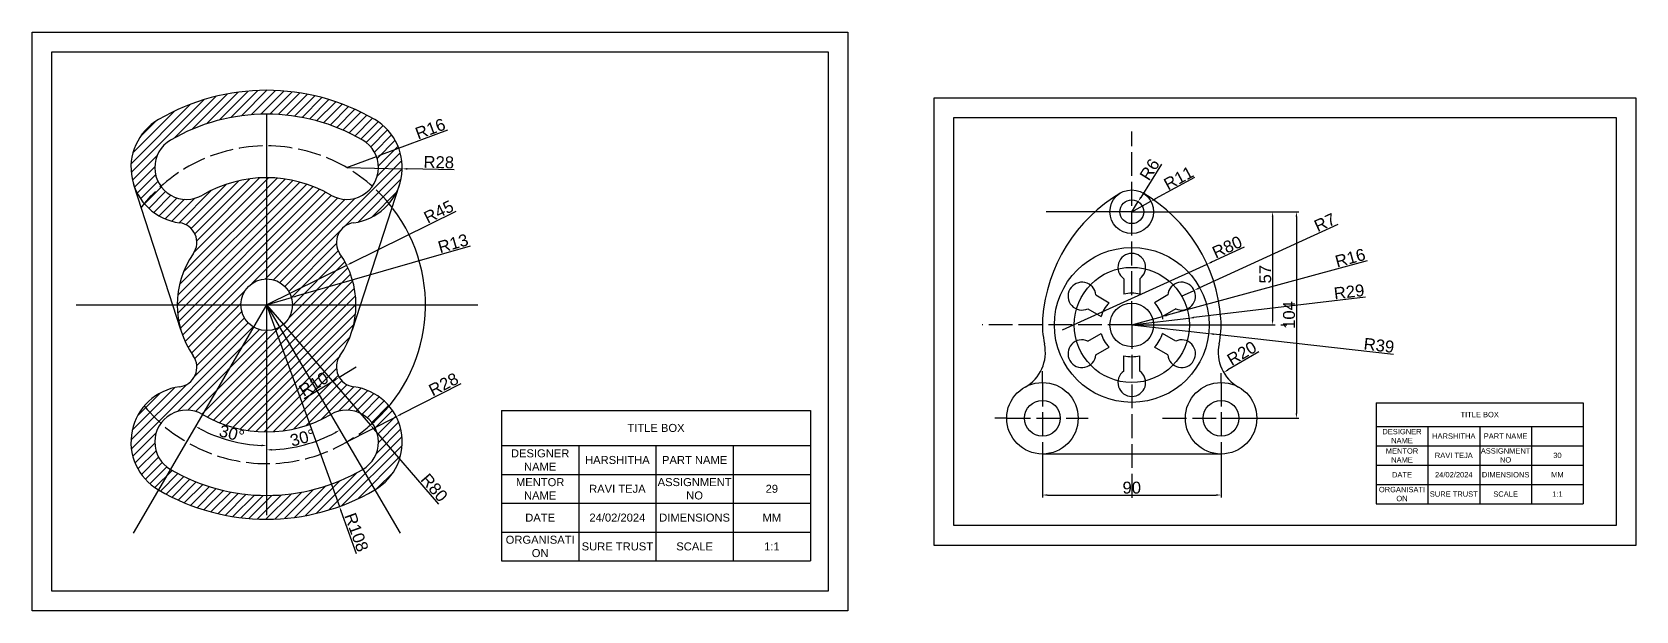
# Model space of a CAD drawing. Header units: millimetres. Extents: x 4157 to 7443, y 1403 to 1817.
# Drawn here: x 6635 to 7443, y 1469 to 1760 of the extents above; entities that cross this region are included whole.
import ezdxf

# ---------------------------------------------------------------- set-up
doc = ezdxf.new("R2010")
doc.units = ezdxf.units.MM
doc.linetypes.add('ACAD_ISO02W100', pattern=[15, 12, -3])
doc.styles.get("Standard").update_dxf_attribs({"font": 'arial.ttf'})
doc.dimstyles.new('ISO-25', dxfattribs={"dimtxt": 6, "dimasz": 2.5, "dimexe": 1.25, "dimexo": 0.625, "dimtad": 1, "dimtxsty": 'Standard', "dimcen": 2.5, "dimadec": 0, "dimazin": 0, "dimtfac": 1, "dimtmove": 0, "dimatfit": 3, "dimfxl": 1, "dimarcsym": 0})

# ---------------------------------------------------------------- blocks, each defined once
blk = doc.blocks.new('*D49')
at = {"color": 0, "lineweight": -2, "transparency": 16777216}
for p, q in [((6844.5, 1710.87), (6811.16, 1698.53)), ((6793.81, 1692.11), (6808.81, 1697.66))]:
    blk.add_line(p, q, dxfattribs=at)
at = {"color": 0, "transparency": 16777216}
blk.add_solid([(6811.01, 1698.92), (6811.3, 1698.14), (6808.81, 1697.66)], dxfattribs=at)
at = {"layer": 'Defpoints', "color": 0, "transparency": 16777216}
for p in [(6808.81, 1697.66), (6793.81, 1692.11)]:
    blk.add_point(p, dxfattribs=at)
at = {"color": 0, "transparency": 16777216, "insert": (6835.92, 1711.63), "char_height": 6, "attachment_point": 5, "rotation": 20.31513}
blk.add_mtext('R16', dxfattribs=at)
blk = doc.blocks.new('*D50')
at = {"color": 0, "lineweight": -2, "transparency": 16777216}
for p, q in [((6793.81, 1692.11), (6821.8, 1691.51)), ((6847.91, 1690.95), (6824.3, 1691.45))]:
    blk.add_line(p, q, dxfattribs=at)
at = {"color": 0, "transparency": 16777216}
blk.add_solid([(6824.31, 1691.87), (6824.29, 1691.04), (6821.8, 1691.51)], dxfattribs=at)
at = {"layer": 'Defpoints', "color": 0, "transparency": 16777216}
for p in [(6793.81, 1692.11), (6821.8, 1691.51)]:
    blk.add_point(p, dxfattribs=at)
at = {"color": 0, "transparency": 16777216, "insert": (6840.19, 1694.8), "char_height": 6, "attachment_point": 5, "rotation": 358.77568}
blk.add_mtext('R28', dxfattribs=at)
blk = doc.blocks.new('*D51')
at = {"color": 0, "lineweight": -2, "transparency": 16777216}
for p, q in [((6855.92, 1652.51), (6768.37, 1627.31)), ((6753.47, 1623.02), (6765.97, 1626.61))]:
    blk.add_line(p, q, dxfattribs=at)
at = {"color": 0, "transparency": 16777216}
blk.add_solid([(6768.25, 1627.71), (6768.48, 1626.91), (6765.97, 1626.61)], dxfattribs=at)
at = {"layer": 'Defpoints', "color": 0, "transparency": 16777216}
for p in [(6765.97, 1626.61), (6753.47, 1623.02)]:
    blk.add_point(p, dxfattribs=at)
at = {"color": 0, "transparency": 16777216, "insert": (6847.41, 1653.9), "char_height": 6, "attachment_point": 5, "rotation": 16.06112}
blk.add_mtext('R13', dxfattribs=at)
blk = doc.blocks.new('*D52')
at = {"color": 0, "lineweight": -2, "transparency": 16777216}
for p, q in [((6848.78, 1670.04), (6796.07, 1644.03)), ((6753.47, 1623.02), (6793.83, 1642.93))]:
    blk.add_line(p, q, dxfattribs=at)
at = {"color": 0, "transparency": 16777216}
blk.add_solid([(6795.89, 1644.41), (6796.26, 1643.66), (6793.83, 1642.93)], dxfattribs=at)
at = {"layer": 'Defpoints', "color": 0, "transparency": 16777216}
for p in [(6793.83, 1642.93), (6753.47, 1623.02)]:
    blk.add_point(p, dxfattribs=at)
at = {"color": 0, "transparency": 16777216, "insert": (6840.15, 1669.87), "char_height": 6, "attachment_point": 5, "rotation": 26.25783}
blk.add_mtext('R45', dxfattribs=at)
blk = doc.blocks.new('*D53')
at = {"color": 0, "lineweight": -2, "transparency": 16777216}
for p, q in [((6851.22, 1583.19), (6820.98, 1567.78)), ((6793.81, 1553.93), (6818.75, 1566.64))]:
    blk.add_line(p, q, dxfattribs=at)
at = {"color": 0, "transparency": 16777216}
blk.add_solid([(6820.79, 1568.15), (6821.17, 1567.41), (6818.75, 1566.64)], dxfattribs=at)
at = {"layer": 'Defpoints', "color": 0, "transparency": 16777216}
for p in [(6818.75, 1566.64), (6793.81, 1553.93)]:
    blk.add_point(p, dxfattribs=at)
at = {"color": 0, "transparency": 16777216, "insert": (6842.6, 1582.94), "char_height": 6, "attachment_point": 5, "rotation": 27.00762}
blk.add_mtext('R28', dxfattribs=at)
blk = doc.blocks.new('*D54')
at = {"color": 0, "lineweight": -2, "transparency": 16777216}
for p, q in [((6798.63, 1591.62), (6790.06, 1586.47)), ((6772.43, 1575.88), (6787.92, 1585.18))]:
    blk.add_line(p, q, dxfattribs=at)
at = {"color": 0, "transparency": 16777216}
blk.add_solid([(6787.7, 1585.54), (6788.13, 1584.82), (6790.06, 1586.47)], dxfattribs=at)
at = {"layer": 'Defpoints', "color": 0, "transparency": 16777216}
for p in [(6798.63, 1591.62), (6790.06, 1586.47)]:
    blk.add_point(p, dxfattribs=at)
at = {"color": 0, "transparency": 16777216, "insert": (6777.2, 1583.05), "char_height": 6, "attachment_point": 5, "rotation": 31.00529}
blk.add_mtext('R10', dxfattribs=at)
blk = doc.blocks.new('*D55')
at = {"color": 0, "lineweight": -2, "transparency": 16777216}
for p, q in [((6753.47, 1623.02), (6805.77, 1562.47)), ((6840.2, 1522.6), (6807.4, 1560.58))]:
    blk.add_line(p, q, dxfattribs=at)
blk.add_arc((6753.47, 1623.02), 80, 309.92169, 37.31952, dxfattribs=at)
at = {"color": 0, "transparency": 16777216}
blk.add_solid([(6807.72, 1560.85), (6807.08, 1560.31), (6805.77, 1562.47)], dxfattribs=at)
at = {"layer": 'Defpoints', "color": 0, "transparency": 16777216}
for p in [(6753.47, 1623.02), (6805.77, 1562.47)]:
    blk.add_point(p, dxfattribs=at)
at = {"color": 0, "transparency": 16777216, "insert": (6837.91, 1530.9), "char_height": 6, "attachment_point": 5, "rotation": 310.81693}
blk.add_mtext('R80', dxfattribs=at)
blk = doc.blocks.new('*D56')
at = {"color": 0, "lineweight": -2, "transparency": 16777216}
for p, q in [((6753.47, 1623.02), (6790.15, 1521.43)), ((6798.72, 1497.67), (6791, 1519.08))]:
    blk.add_line(p, q, dxfattribs=at)
at = {"color": 0, "transparency": 16777216}
blk.add_solid([(6791.39, 1519.22), (6790.6, 1518.94), (6790.15, 1521.43)], dxfattribs=at)
at = {"layer": 'Defpoints', "color": 0, "transparency": 16777216}
for p in [(6753.47, 1623.02), (6790.15, 1521.43)]:
    blk.add_point(p, dxfattribs=at)
at = {"color": 0, "transparency": 16777216, "insert": (6798.75, 1508.46), "char_height": 6, "attachment_point": 5, "rotation": 289.85028}
blk.add_mtext('R108', dxfattribs=at)
blk = doc.blocks.new('*D57')
at = {"color": 0, "lineweight": -2, "transparency": 16777216}
blk.add_arc((6753.47, 1623.02), 70.87, 241.74555, 267.97885, dxfattribs=at)
at = {"color": 0, "transparency": 16777216}
for points in [[(6719.72, 1560.22), (6720.13, 1560.95), (6717.74, 1561.81)], [(6750.98, 1552.6), (6750.97, 1551.77), (6753.47, 1552.14)]]:
    blk.add_solid(points, dxfattribs=at)
at = {"layer": 'Defpoints', "color": 0, "transparency": 16777216}
for p in [(6753.47, 1719.13), (6753.47, 1623.02), (6729.02, 1556.5), (6753.47, 1517.03), (6686.29, 1507.93)]:
    blk.add_point(p, dxfattribs=at)
at = {"color": 0, "transparency": 16777216, "insert": (6735.93, 1558.17), "char_height": 6, "attachment_point": 5, "rotation": 344.8622}
blk.add_mtext('30°', dxfattribs=at)
blk = doc.blocks.new('*D58')
at = {"color": 0, "lineweight": -2, "transparency": 16777216}
blk.add_arc((6753.47, 1623.02), 73.05, 271.96082, 298.31479, dxfattribs=at)
at = {"color": 0, "transparency": 16777216}
for points in [[(6787.92, 1559.07), (6788.33, 1558.34), (6790.31, 1559.93)], [(6755.98, 1549.59), (6755.97, 1550.42), (6753.47, 1549.96)]]:
    blk.add_solid(points, dxfattribs=at)
at = {"layer": 'Defpoints', "color": 0, "transparency": 16777216}
for p in [(6753.47, 1719.13), (6753.47, 1623.02), (6766.28, 1551.09), (6753.47, 1517.03), (6820.66, 1507.93)]:
    blk.add_point(p, dxfattribs=at)
at = {"color": 0, "transparency": 16777216, "insert": (6771.59, 1556.06), "char_height": 6, "attachment_point": 5, "rotation": 15.1378}
blk.add_mtext('30°', dxfattribs=at)
blk = doc.blocks.new('*U59')
for p, q in [((-4, -2.49), (-4, -10.25)), ((4, -2.49), (4, -10.25))]:
    blk.add_line(p, q)
for centre, radius, start, end in [((0, 3.25), 7, 304.8499, 235.1501), ((0, -25.75), 16, 75.52249, 104.47751)]:
    blk.add_arc(centre, radius, start, end)
blk = doc.blocks.new('*U60')
at = {"color": 0, "linetype": 'ByBlock', "lineweight": -2, "transparency": 16777216}
blk.add_blockref('*U59', (6971.64, 1648.28), dxfattribs=at)
for p, rotation in [((6949.34, 1635.4), 59.99999999999999), ((6993.94, 1635.4), 300.0000000000001), ((6949.34, 1609.66), 120), ((6993.94, 1609.66), 240), ((6971.64, 1596.78), 180)]:
    blk.add_blockref('*U59', p, dxfattribs=dict(at, rotation=rotation))
blk = doc.blocks.new('*D61')
at = {"color": 0, "lineweight": -2, "transparency": 16777216}
for p, q in [((7144.24, 1547.25), (7144.24, 1525.96)), ((7234.24, 1547.25), (7234.24, 1525.96)), ((7146.74, 1527.21), (7231.74, 1527.21))]:
    blk.add_line(p, q, dxfattribs=at)
at = {"color": 0, "transparency": 16777216}
for points in [[(7146.74, 1527.63), (7146.74, 1526.79), (7144.24, 1527.21)], [(7231.74, 1527.63), (7231.74, 1526.79), (7234.24, 1527.21)]]:
    blk.add_solid(points, dxfattribs=at)
at = {"layer": 'Defpoints', "color": 0, "transparency": 16777216}
for p in [(7144.24, 1547.87), (7234.24, 1547.87), (7234.24, 1527.21)]:
    blk.add_point(p, dxfattribs=at)
at = {"color": 0, "transparency": 16777216, "insert": (7189.24, 1530.9), "char_height": 6, "attachment_point": 5}
blk.add_mtext('90', dxfattribs=at)
blk = doc.blocks.new('*D62')
at = {"color": 0, "lineweight": -2, "transparency": 16777216}
for p, q in [((7189.86, 1669.87), (7261.41, 1669.87)), ((7260.16, 1667.37), (7260.16, 1615.37)), ((7189.86, 1612.87), (7261.41, 1612.87))]:
    blk.add_line(p, q, dxfattribs=at)
at = {"color": 0, "transparency": 16777216}
for points in [[(7259.75, 1667.37), (7260.58, 1667.37), (7260.16, 1669.87)], [(7259.75, 1615.37), (7260.58, 1615.37), (7260.16, 1612.87)]]:
    blk.add_solid(points, dxfattribs=at)
at = {"layer": 'Defpoints', "color": 0, "transparency": 16777216}
for p in [(7189.24, 1669.87), (7189.24, 1612.87), (7260.16, 1612.87)]:
    blk.add_point(p, dxfattribs=at)
at = {"color": 0, "transparency": 16777216, "insert": (7256.49, 1638.4), "char_height": 6, "attachment_point": 5, "rotation": 90}
blk.add_mtext('57', dxfattribs=at)
blk = doc.blocks.new('*D63')
at = {"color": 0, "lineweight": -2, "transparency": 16777216}
for p, q in [((7189.86, 1669.87), (7273.42, 1669.87)), ((7272.17, 1667.37), (7272.17, 1568.37)), ((7234.25, 1565.87), (7273.42, 1565.87))]:
    blk.add_line(p, q, dxfattribs=at)
at = {"color": 0, "transparency": 16777216}
for points in [[(7271.75, 1667.37), (7272.59, 1667.37), (7272.17, 1669.87)], [(7271.75, 1568.37), (7272.59, 1568.37), (7272.17, 1565.87)]]:
    blk.add_solid(points, dxfattribs=at)
at = {"layer": 'Defpoints', "color": 0, "transparency": 16777216}
for p in [(7189.24, 1669.87), (7233.63, 1565.87), (7272.17, 1565.87)]:
    blk.add_point(p, dxfattribs=at)
at = {"color": 0, "transparency": 16777216, "insert": (7268.48, 1617.87), "char_height": 6, "attachment_point": 5, "rotation": 90}
blk.add_mtext('104', dxfattribs=at)
blk = doc.blocks.new('*D64')
at = {"color": 0, "lineweight": -2, "transparency": 16777216}
for p, q in [((7204.25, 1693.82), (7193.75, 1677.07)), ((7189.24, 1669.87), (7192.43, 1674.96))]:
    blk.add_line(p, q, dxfattribs=at)
at = {"color": 0, "transparency": 16777216}
blk.add_solid([(7193.4, 1677.3), (7194.11, 1676.85), (7192.43, 1674.96)], dxfattribs=at)
at = {"layer": 'Defpoints', "color": 0, "transparency": 16777216}
for p in [(7192.43, 1674.96), (7189.24, 1669.87)]:
    blk.add_point(p, dxfattribs=at)
at = {"color": 0, "transparency": 16777216, "insert": (7198.23, 1691.15), "char_height": 6, "attachment_point": 5, "rotation": 57.92159}
blk.add_mtext('R6', dxfattribs=at)
blk = doc.blocks.new('*D65')
at = {"color": 0, "lineweight": -2, "transparency": 16777216}
for p, q in [((7220.88, 1687.09), (7201.1, 1676.33)), ((7189.24, 1669.87), (7198.9, 1675.13))]:
    blk.add_line(p, q, dxfattribs=at)
at = {"color": 0, "transparency": 16777216}
blk.add_solid([(7200.9, 1676.69), (7201.3, 1675.96), (7198.9, 1675.13)], dxfattribs=at)
at = {"layer": 'Defpoints', "color": 0, "transparency": 16777216}
for p in [(7198.9, 1675.13), (7189.24, 1669.87)]:
    blk.add_point(p, dxfattribs=at)
at = {"color": 0, "transparency": 16777216, "insert": (7212.8, 1686.84), "char_height": 6, "attachment_point": 5, "rotation": 28.56139}
blk.add_mtext('R11', dxfattribs=at)
blk = doc.blocks.new('*D66')
at = {"color": 0, "lineweight": -2, "transparency": 16777216}
for p, q in [((7307.78, 1645.11), (7207.09, 1617.73)), ((7189.24, 1612.87), (7204.68, 1617.07))]:
    blk.add_line(p, q, dxfattribs=at)
blk.add_arc((7189.24, 1612.87), 16, 10.7366, 15.52249, dxfattribs=at)
at = {"color": 0, "transparency": 16777216}
blk.add_solid([(7206.98, 1618.13), (7207.2, 1617.32), (7204.68, 1617.07)], dxfattribs=at)
at = {"layer": 'Defpoints', "color": 0, "transparency": 16777216}
for p in [(7204.68, 1617.07), (7189.24, 1612.87)]:
    blk.add_point(p, dxfattribs=at)
at = {"color": 0, "transparency": 16777216, "insert": (7299.29, 1646.62), "char_height": 6, "attachment_point": 5, "rotation": 15.21283}
blk.add_mtext('R16', dxfattribs=at)
blk = doc.blocks.new('*D67')
at = {"color": 0, "lineweight": -2, "transparency": 16777216}
for p, q in [((7292.97, 1663.49), (7222.99, 1631.34)), ((7214.35, 1627.37), (7220.71, 1630.29))]:
    blk.add_line(p, q, dxfattribs=at)
at = {"color": 0, "transparency": 16777216}
blk.add_solid([(7222.81, 1631.72), (7223.16, 1630.96), (7220.71, 1630.29)], dxfattribs=at)
at = {"layer": 'Defpoints', "color": 0, "transparency": 16777216}
for p in [(7214.35, 1627.37), (7220.71, 1630.29)]:
    blk.add_point(p, dxfattribs=at)
at = {"color": 0, "transparency": 16777216, "insert": (7286.49, 1664.51), "char_height": 6, "attachment_point": 5, "rotation": 24.67609}
blk.add_mtext('R7', dxfattribs=at)
blk = doc.blocks.new('*D68')
at = {"color": 0, "lineweight": -2, "transparency": 16777216}
for p, q in [((7306.89, 1626.8), (7220.52, 1616.57)), ((7189.24, 1612.87), (7218.04, 1616.28))]:
    blk.add_line(p, q, dxfattribs=at)
at = {"color": 0, "transparency": 16777216}
blk.add_solid([(7220.47, 1616.99), (7220.57, 1616.16), (7218.04, 1616.28)], dxfattribs=at)
at = {"layer": 'Defpoints', "color": 0, "transparency": 16777216}
for p in [(7218.04, 1616.28), (7189.24, 1612.87)]:
    blk.add_point(p, dxfattribs=at)
at = {"color": 0, "transparency": 16777216, "insert": (7298.71, 1629.54), "char_height": 6, "attachment_point": 5, "rotation": 6.74911}
blk.add_mtext('R29', dxfattribs=at)
blk = doc.blocks.new('*D69')
at = {"color": 0, "lineweight": -2, "transparency": 16777216}
for p, q in [((7189.24, 1612.87), (7227.99, 1608.51)), ((7321.1, 1598.02), (7230.48, 1608.23))]:
    blk.add_line(p, q, dxfattribs=at)
at = {"color": 0, "transparency": 16777216}
blk.add_solid([(7230.52, 1608.64), (7230.43, 1607.81), (7227.99, 1608.51)], dxfattribs=at)
at = {"layer": 'Defpoints', "color": 0, "transparency": 16777216}
for p in [(7189.24, 1612.87), (7227.99, 1608.51)]:
    blk.add_point(p, dxfattribs=at)
at = {"color": 0, "transparency": 16777216, "insert": (7313.76, 1602.56), "char_height": 6, "attachment_point": 5, "rotation": 353.57288}
blk.add_mtext('R39', dxfattribs=at)
blk = doc.blocks.new('*D70')
at = {"color": 0, "lineweight": -2, "transparency": 16777216}
for p, q in [((7245.89, 1651.95), (7229.44, 1644.48)), ((7154.33, 1610.35), (7227.16, 1643.45))]:
    blk.add_line(p, q, dxfattribs=at)
at = {"color": 0, "transparency": 16777216}
blk.add_solid([(7229.27, 1644.86), (7229.61, 1644.1), (7227.16, 1643.45)], dxfattribs=at)
at = {"layer": 'Defpoints', "color": 0, "transparency": 16777216}
for p in [(7227.16, 1643.45), (7154.33, 1610.35)]:
    blk.add_point(p, dxfattribs=at)
at = {"color": 0, "transparency": 16777216, "insert": (7237.28, 1652.09), "char_height": 6, "attachment_point": 5, "rotation": 24.43437}
blk.add_mtext('R80', dxfattribs=at)
blk = doc.blocks.new('*D71')
at = {"color": 0, "lineweight": -2, "transparency": 16777216}
blk.add_line((7253.24, 1599.34), (7237.67, 1590.18), dxfattribs=at)
at = {"color": 0, "transparency": 16777216}
blk.add_solid([(7237.46, 1590.54), (7237.89, 1589.82), (7235.52, 1588.91)], dxfattribs=at)
at = {"layer": 'Defpoints', "color": 0, "transparency": 16777216}
for p in [(7252.75, 1599.06), (7235.52, 1588.91)]:
    blk.add_point(p, dxfattribs=at)
at = {"color": 0, "transparency": 16777216, "insert": (7244.66, 1598.57), "char_height": 6, "attachment_point": 5, "rotation": 30.49103}
blk.add_mtext('R20', dxfattribs=at)
blk = doc.blocks.new('*T84')
at = {"color": 0, "linetype": 'ByBlock', "lineweight": -2, "transparency": 16777216}
for p, q in [((0, 0), (155.6, 0)), ((0, 0), (0, -75.79)), ((155.6, 0), (155.6, -75.79)), ((0, -17.74), (155.6, -17.74)), ((38.9, -17.74), (38.9, -75.79)), ((77.8, -17.74), (77.8, -75.79)), ((116.7, -17.74), (116.7, -75.79)), ((0, -32.25), (155.6, -32.25)), ((0, -46.77), (155.6, -46.77)), ((0, -61.28), (155.6, -61.28)), ((0, -75.79), (155.6, -75.79))]:
    blk.add_line(p, q, dxfattribs=at)
blk = doc.blocks.new('*T85')
at = {"color": 0, "linetype": 'ByBlock', "lineweight": -2, "transparency": 16777216}
for p, q in [((0, 0), (104.38, 0)), ((0, 0), (0, -50.84)), ((104.38, 0), (104.38, -50.84)), ((0, -11.9), (104.38, -11.9)), ((26.09, -11.9), (26.09, -50.84)), ((52.19, -11.9), (52.19, -50.84)), ((78.28, -11.9), (78.28, -50.84)), ((0, -21.64), (104.38, -21.64)), ((0, -31.37), (104.38, -31.37)), ((0, -41.11), (104.38, -41.11)), ((0, -50.84), (104.38, -50.84))]:
    blk.add_line(p, q, dxfattribs=at)

msp = doc.modelspace()

# ---------------------------------------------------------------- hatches: boundary and pattern name
h = msp.add_hatch()
h.set_pattern_fill('ANSI31', color=256)
h.set_pattern_definition([(45, (143.4097, 6.096), (-2.245064, 2.245064), [])])
h.paths.add_polyline_path([(6801.874, 1705.924, -0.4438657), (6806.749, 1682.698, -0.0378873), (6815.145, 1673.976, 0.4667256), (6807.924, 1716.287, 0.2705287), (6699.025, 1716.287, 0.4667256), (6691.804, 1673.976, -0.0378873), (6700.2, 1682.698, -0.4438657), (6705.075, 1705.924, -0.2705287)])
h.paths.add_polyline_path([(6753.474, 1687.017, 0.1328761), (6721.208, 1678.288, -0.3851704), (6700.2, 1682.698, 0.0378873), (6691.804, 1673.976, 0.1869208), (6709.586, 1664.333, -0.5629754), (6716.527, 1648.705, 0.1530623), (6708.474, 1623.017), (6740.474, 1623.017, -0.4142136), (6753.474, 1636.017)])
h.paths.add_polyline_path([(6797.363, 1664.333, 0.1869208), (6815.145, 1673.976, 0.0378873), (6806.749, 1682.698, -0.3851704), (6785.741, 1678.288, 0.1328761), (6753.474, 1687.017), (6753.474, 1636.017, -0.4142136), (6766.474, 1623.017), (6798.474, 1623.017, 0.1530623), (6790.422, 1648.705, -0.5629754)])
h.paths.add_polyline_path([(6798.474, 1623.017), (6766.474, 1623.017, -0.2666607), (6760.028, 1611.79), (6785.741, 1567.746, -0.3851705), (6806.749, 1563.336, 0.0378873), (6815.145, 1572.059, 0.1869208), (6797.363, 1581.702, -0.5629754), (6790.422, 1597.329, 0.1530623)])
h.paths.add_polyline_path([(6746.92, 1611.79, -0.2666607), (6740.474, 1623.017), (6708.474, 1623.017, 0.1530623), (6716.527, 1597.329, -0.5629754), (6709.586, 1581.702, 0.1869208), (6691.804, 1572.059, 0.0378873), (6700.2, 1563.336, -0.3851705), (6721.208, 1567.746)])
h.paths.add_polyline_path([(6705.075, 1540.111), (6699.025, 1529.747, 0.2705287), (6807.924, 1529.747), (6801.874, 1540.111, -0.2705287)])
h.paths.add_polyline_path([(6691.804, 1572.059, 0.4667256), (6699.025, 1529.747), (6705.075, 1540.111, -0.4438659), (6700.2, 1563.336, -0.0378873)])
h.paths.add_polyline_path([(6815.145, 1572.059, -0.0378873), (6806.749, 1563.336, -0.4438659), (6801.874, 1540.111), (6807.924, 1529.747, 0.4667256)])
h.paths.add_polyline_path([(6753.474, 1610.017, -0.1328761), (6746.92, 1611.79), (6721.208, 1567.746, 0.1328761), (6753.474, 1559.017)])
h.paths.add_polyline_path([(6760.028, 1611.79, -0.1328761), (6753.474, 1610.017), (6753.474, 1559.017, 0.1328761), (6785.741, 1567.746)])

# ---------------------------------------------------------------- linework, layer by layer
for p, q in [((6753.474, 1719.127), (6753.474, 1517.033)), ((6710.282, 1610.392), (6686.515, 1683.444)), ((6796.667, 1610.392), (6820.433, 1683.444)), ((7189.239, 1669.872), (7146.154, 1669.872)), ((6657.616, 1623.017), (6859.874, 1623.017)), ((6753.474, 1623.017), (6686.286, 1507.925)), ((6753.474, 1623.017), (6820.663, 1507.925)), ((7144.239, 1583.872), (7144.239, 1589.669)), ((7234.239, 1583.872), (7234.239, 1588.617)), ((7126.239, 1565.872), (7120.349, 1565.872)), ((7234.239, 1547.872), (7144.239, 1547.872))]:
    msp.add_line(p, q)
at = {"linetype": 'ACAD_ISO02W100'}
for p, q in [((7189.239, 1612.872), (7189.239, 1710.354)), ((7189.239, 1669.872), (7236.412, 1669.872)), ((7189.239, 1612.872), (7113.869, 1612.872)), ((7189.239, 1612.872), (7189.239, 1525.474)), ((7189.239, 1612.872), (7267.309, 1612.872)), ((7144.239, 1583.872), (7144.239, 1538.901)), ((7234.239, 1583.872), (7234.239, 1539.968)), ((7126.239, 1565.872), (7167.24, 1565.872)), ((7204.779, 1565.872), (7262.475, 1565.872))]:
    msp.add_line(p, q, dxfattribs=at)
for points in [[(6635.336, 1760.345), (7046.269, 1760.345), (7046.269, 1468.85), (6635.336, 1468.85)], [(6645.336, 1750.345), (7036.269, 1750.345), (7036.269, 1478.85), (6645.336, 1478.85)], [(7089.688, 1727.317), (7443.177, 1727.317), (7443.177, 1501.846), (7089.688, 1501.846)], [(7099.688, 1717.317), (7433.177, 1717.317), (7433.177, 1511.846), (7099.688, 1511.846)]]:
    msp.add_lwpolyline(points, close=True)
for centre, radius in [((7189.239, 1669.872), 11), ((7189.239, 1669.872), 6), ((7189.239, 1612.872), 39), ((7189.239, 1612.872), 29), ((6753.474, 1623.017), 13), ((7189.239, 1612.872), 11), ((7144.239, 1565.872), 18), ((7234.239, 1565.872), 18), ((7144.239, 1565.872), 9), ((7234.239, 1565.872), 9)]:
    msp.add_circle(centre, radius)
for centre, radius, start, end in [((6753.474, 1623.017), 108, 59.724393, 120.275607), ((6713.142, 1692.106), 28, 120.275607, 262.704637), ((6753.474, 1623.017), 96, 59.724386, 120.275607), ((6793.807, 1692.106), 28, 277.295363, 59.724393), ((6713.142, 1692.106), 16, 120.275494, 300.27564), ((6793.807, 1692.106), 16, 239.72436, 59.724426), ((6753.474, 1623.017), 64, 59.724386, 120.275607), ((7224.148, 1610.354), 80, 120.39327, 175.875162), ((7154.33, 1610.354), 80, 4.124838, 59.60673), ((6708.316, 1654.414), 10, 325.190871, 82.704637), ((6798.633, 1654.414), 10, 97.295363, 214.809129), ((6753.474, 1623.017), 45, 145.190871, 214.809129), ((6753.474, 1623.017), 45, 325.190871, 34.809129), ((7189.239, 1612.872), 45, 175.875162, 192.27172), ((7189.239, 1612.872), 45, 347.72828, 4.124838), ((7125.724, 1599.056), 20, 299.158764, 12.27172), ((7252.754, 1599.056), 20, 167.72828, 240.841236), ((6708.316, 1591.621), 10, 277.295363, 34.809129), ((6798.633, 1591.621), 10, 145.190871, 262.704637), ((6713.142, 1553.929), 28, 97.295363, 239.724393), ((6793.807, 1553.929), 28, 300.275607, 82.704637), ((6713.142, 1553.929), 16, 59.72436, 239.724506), ((6753.474, 1623.017), 64, 239.724393, 300.275614), ((6793.807, 1553.929), 16, 300.275574, 120.27564), ((6753.474, 1623.017), 96, 239.724393, 300.275614), ((6753.474, 1623.017), 108, 239.724393, 300.275607)]:
    msp.add_arc(centre, radius, start, end)
for start, end in [(37.767142, 142.232851), (219.567076, 320.432924)]:
    msp.add_arc((6753.474, 1623.017), 80, start, end, dxfattribs=at)

# ---------------------------------------------------------------- block references
for name, p in [('*U60', (217.6, -9.658)), ('*T84', (6871.798, 1569.844)), ('*T85', (7312.304, 1573.664))]:
    msp.add_blockref(name, p)

# ---------------------------------------------------------------- texts
at = {"attachment_point": 5}
for s, width, gutter_width, insert, char_height in [('TITLE BOX', 104.37609, 13.522, (7364.492, 1567.714), 2.7045), ('TITLE BOX', 155.59638, 20.158, (6949.596, 1560.974), 4.0316), ('DESIGNER NAME', 26.09402, 13.522, (7325.351, 1556.896), 2.70447), ('HARSHITHA', 26.09402, 13.522, (7351.445, 1556.896), 2.7045), ('PART NAME', 26.09402, 13.522, (7377.539, 1556.896), 2.7045), ('DESIGNER NAME', 38.8991, 20.158, (6891.247, 1544.847), 4.03163), ('HARSHITHA', 38.8991, 20.158, (6930.146, 1544.847), 4.0316), ('PART NAME', 38.8991, 20.158, (6969.045, 1544.847), 4.0316), ('MENTOR NAME', 26.09402, 13.522, (7325.351, 1547.16), 2.70447), ('RAVI TEJA', 26.09402, 13.522, (7351.445, 1547.16), 2.7045), ('ASSIGNMENT NO', 26.09402, 13.522, (7377.539, 1547.16), 2.70447), ('30', 26.09402, 13.522, (7403.633, 1547.16), 2.7045), ('MENTOR NAME', 38.8991, 20.158, (6891.247, 1530.334), 4.03163), ('ASSIGNMENT NO', 38.8991, 20.158, (6969.045, 1530.334), 4.03163), ('DATE', 26.09402, 13.522, (7325.351, 1537.424), 2.7045), ('24/02/2024', 26.09402, 13.522, (7351.445, 1537.424), 2.7045), ('DIMENSIONS', 26.09402, 13.522, (7377.539, 1537.424), 2.7045), ('MM', 26.09402, 13.522, (7403.633, 1537.424), 2.7045), ('RAVI TEJA', 38.8991, 20.158, (6930.146, 1530.334), 4.0316), ('29', 38.8991, 20.158, (7007.944, 1530.334), 4.0316), ('ORGANISATI\\PON', 26.09402, 13.522, (7325.351, 1527.688), 2.7045), ('SURE TRUST', 26.09402, 13.522, (7351.445, 1527.688), 2.7045), ('SCALE', 26.09402, 13.522, (7377.539, 1527.688), 2.7045), ('1:1', 26.09402, 13.522, (7403.633, 1527.688), 2.7045), ('DATE', 38.8991, 20.158, (6891.247, 1515.82), 4.0316), ('24/02/2024', 38.8991, 20.158, (6930.146, 1515.82), 4.0316), ('DIMENSIONS', 38.8991, 20.158, (6969.045, 1515.82), 4.0316), ('MM', 38.8991, 20.158, (7007.944, 1515.82), 4.0316), ('ORGANISATI\\PON', 38.8991, 20.158, (6891.247, 1501.306), 4.0316), ('SURE TRUST', 38.8991, 20.158, (6930.146, 1501.306), 4.0316), ('SCALE', 38.8991, 20.158, (6969.045, 1501.306), 4.0316), ('1:1', 38.8991, 20.158, (7007.944, 1501.306), 4.0316)]:
    msp.add_mtext_dynamic_manual_height_columns(s, width=width, gutter_width=gutter_width, heights=[0], dxfattribs=dict(at, insert=insert, char_height=char_height))

# ---------------------------------------------------------------- dimensions: what is measured, and where the dimension line sits
for base, line1, line2, picture, middle in [((6729.021, 1556.496), ((6753.474, 1719.127), (6753.474, 1517.033)), ((6753.474, 1623.017), (6686.286, 1507.925)), '*D57', (6735.93, 1558.165)), ((6766.275, 1551.093), ((6753.474, 1623.017), (6820.663, 1507.925)), ((6753.474, 1719.127), (6753.474, 1517.033)), '*D58', (6771.588, 1556.06))]:
    dim = msp.add_angular_dim_2l(base=base, line1=line1, line2=line2, dimstyle='ISO-25')
    dim.commit()
    dim.dimension.update_dxf_attribs({"geometry": picture, "text_midpoint": middle})
for center, mpoint, picture, middle in [((6793.807, 1692.106), (6808.812, 1697.661), '*D49', (6837.196, 1708.169)), ((6793.807, 1692.106), (6821.801, 1691.508), '*D50', (6840.11, 1691.117)), ((7189.239, 1669.872), (7192.426, 1674.956), '*D64', (7201.35, 1689.195)), ((7189.239, 1669.872), (7198.9, 1675.131), '*D65', (7214.542, 1683.645)), ((6753.474, 1623.017), (6793.831, 1642.926), '*D52', (6841.775, 1666.577)), ((6753.474, 1623.017), (6805.766, 1562.473), '*D55', (6835.115, 1528.492)), ((7214.354, 1627.372), (7220.715, 1630.294), '*D67', (7288.008, 1661.212)), ((6753.474, 1623.017), (6765.967, 1626.614), '*D51', (6848.435, 1650.357)), ((7189.239, 1612.872), (7204.678, 1617.07), '*D66', (7300.259, 1643.062)), ((7189.239, 1612.872), (7218.038, 1616.28), '*D68', (7299.145, 1625.878)), ((7189.239, 1612.872), (7227.994, 1608.506), '*D69', (7313.346, 1598.892)), ((7252.754, 1599.056), (7235.52, 1588.908), '*D71', (7246.535, 1595.395)), ((6793.807, 1553.929), (6818.754, 1566.644), '*D53', (6844.272, 1579.65))]:
    dim = msp.add_radius_dim(center=center, mpoint=mpoint, dimstyle='ISO-25')
    dim.commit()
    dim.dimension.update_dxf_attribs({"geometry": picture, "text_midpoint": middle, "dimtype": 164})
dim = msp.add_linear_dim(base=(7260.164, 1612.872), p1=(7189.239, 1669.872), p2=(7189.239, 1612.872), angle=90, dimstyle='ISO-25')
dim.commit()
dim.dimension.update_dxf_attribs({"geometry": '*D62', "text_midpoint": (7260.164, 1638.398), "dimtype": 160})
dim = msp.add_linear_dim(base=(7272.169, 1565.872), p1=(7189.239, 1669.872), p2=(7233.627, 1565.872), angle=90, dimstyle='ISO-25')
dim.commit()
dim.dimension.update_dxf_attribs({"geometry": '*D63', "text_midpoint": (7268.48, 1617.872)})
for center, mpoint, picture, middle in [((7154.33, 1610.354), (7227.165, 1643.446), '*D70', (7237.277, 1652.092)), ((6753.474, 1623.017), (6790.147, 1521.434), '*D56', (6798.754, 1508.455)), ((6798.633, 1591.621), (6790.061, 1586.47), '*D54', (6777.205, 1583.046))]:
    dim = msp.add_radius_dim(center=center, mpoint=mpoint, dimstyle='ISO-25')
    dim.commit()
    dim.dimension.update_dxf_attribs({"geometry": picture, "text_midpoint": middle})
dim = msp.add_linear_dim(base=(7234.239, 1527.209), p1=(7144.239, 1547.872), p2=(7234.239, 1547.872), dimstyle='ISO-25')
dim.commit()
dim.dimension.update_dxf_attribs({"geometry": '*D61', "text_midpoint": (7189.239, 1530.897)})

doc.saveas('drawing.dxf')
